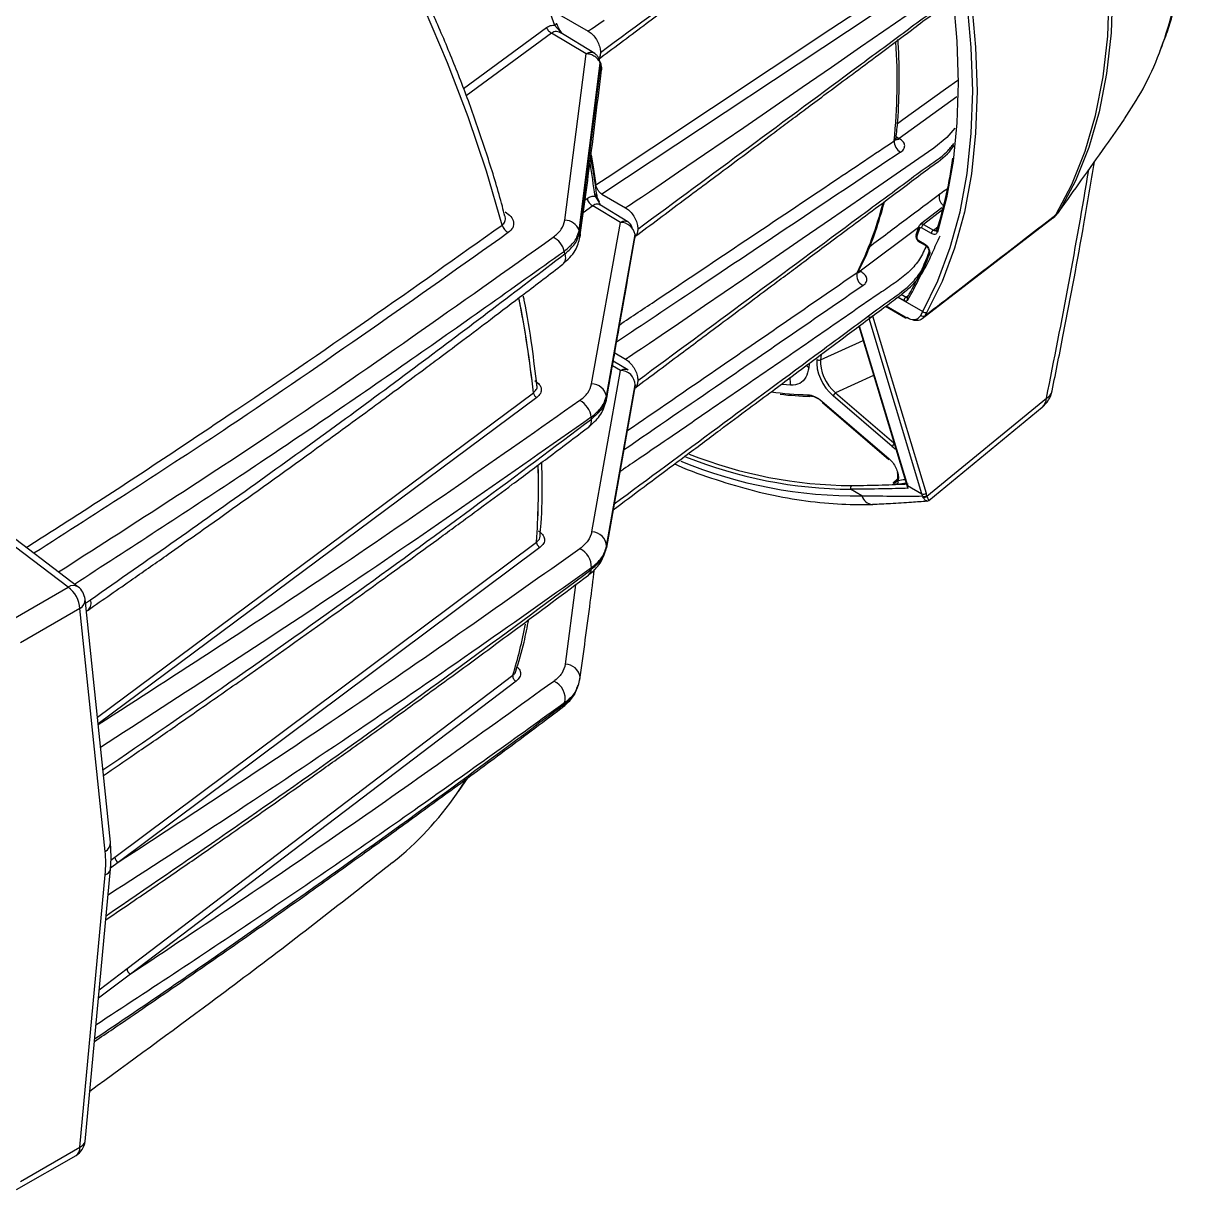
# Model space of a CAD drawing. Extents: x 6 to 134, y 3 to 97.
# Drawn here: x 102.07 to 106.093, y 75.56 to 79.585 of the extents above; entities that cross this region are included whole.
import ezdxf

# ---------------------------------------------------------------- set-up
doc = ezdxf.new("R2010")
doc.units = 0
doc.header["$MEASUREMENT"] = 0
doc.layers.add('OBJECT', color=7, linetype='CONTINUOUS')

msp = doc.modelspace()

# ---------------------------------------------------------------- linework, layer by layer
at = {"layer": 'OBJECT'}
for p, q in [((105.0858, 79.6711), (104.0678, 78.9956)), ((103.9119, 79.6209), (104.0202, 79.5584)), ((103.5897, 79.3606), (103.8766, 79.5708)), ((103.894, 79.5514), (103.5993, 79.3352)), ((104.0132, 79.4802), (103.894, 79.5514)), ((103.9054, 79.5783), (103.924, 79.5568)), ((103.9111, 79.5852), (103.9109, 79.5858)), ((103.9291, 79.5498), (103.9199, 79.5549)), ((104.043, 79.481), (103.9219, 79.5544)), ((103.9303, 79.5493), (103.9258, 79.5569)), ((103.9394, 78.9058), (104.0132, 79.4802)), ((103.989, 78.8708), (104.062, 79.4482)), ((103.9908, 78.8633), (104.0639, 79.4415)), ((105.2922, 79.3317), (105.0931, 79.1882)), ((105.848, 79.2214), (105.8715, 79.2549)), ((105.0931, 79.1882), (105.0949, 79.1872)), ((105.8159, 79.1757), (105.848, 79.2214)), ((104.0438, 78.9893), (104.0571, 78.9681)), ((104.0678, 78.9956), (104.1492, 78.9486)), ((104.036, 78.9553), (104.0032, 78.9318)), ((104.0091, 78.9753), (104.0172, 78.981)), ((104.1312, 78.8984), (104.036, 78.9553)), ((104.1574, 78.9004), (104.0596, 78.9597)), ((104.0647, 78.956), (104.0611, 78.9584)), ((105.241, 78.9484), (105.1676, 78.8921)), ((105.647, 78.9377), (105.6562, 78.9505)), ((105.6543, 78.9477), (105.6562, 78.9505)), ((105.1731, 78.566), (105.6245, 78.9138)), ((105.243, 78.9412), (105.178, 78.8914)), ((105.645, 78.9347), (105.647, 78.9377)), ((104.0322, 78.3411), (104.1312, 78.8984)), ((105.1603, 78.8808), (104.9592, 78.7302)), ((105.1617, 78.8848), (105.1507, 78.8541)), ((105.1641, 78.8774), (105.1545, 78.8505)), ((105.2049, 78.8595), (105.1709, 78.8791)), ((105.178, 78.8914), (105.212, 78.8717)), ((105.212, 78.8717), (105.2266, 78.8826)), ((104.083, 78.2986), (104.1818, 78.8568)), ((104.1819, 78.8561), (104.0834, 78.2937)), ((105.1612, 78.8357), (105.1814, 78.8241)), ((105.1627, 78.8315), (105.1834, 78.8195)), ((104.9547, 78.7326), (104.9592, 78.7302)), ((104.9592, 78.7302), (104.9612, 78.729)), ((105.0894, 78.6404), (105.175, 78.591)), ((105.1105, 78.6283), (105.0895, 78.6405)), ((105.101, 78.65), (105.1175, 78.6405)), ((105.1175, 78.6405), (105.1263, 78.6473)), ((105.0469, 78.6087), (105.1158, 78.5689)), ((105.0486, 78.61), (105.1138, 78.5724)), ((105.1682, 78.5785), (105.175, 78.591)), ((105.1892, 78.5884), (105.1824, 78.5762)), ((104.9559, 78.5407), (105.1219, 77.9902)), ((105.1722, 77.9612), (104.9898, 78.566)), ((105.002, 78.5754), (105.1865, 77.9636)), ((104.9544, 78.5395), (105.1189, 77.9943)), ((104.8225, 78.424), (104.9691, 78.4908)), ((104.1574, 78.3892), (104.1068, 78.4198)), ((104.1117, 78.4477), (104.1492, 78.426)), ((104.8246, 78.4426), (104.8225, 78.424)), ((104.0326, 77.8297), (104.1312, 78.3872)), ((104.1312, 78.3872), (104.1039, 78.4035)), ((104.1577, 78.3887), (104.1566, 78.3896)), ((104.783, 78.4115), (104.7813, 78.3968)), ((105.0056, 78.3698), (104.8743, 78.31)), ((102.3259, 77.1906), (103.8309, 78.3102)), ((104.1818, 78.3365), (104.083, 77.776)), ((104.0834, 77.7804), (104.1819, 78.3371)), ((104.7194, 78.3362), (104.6897, 78.3385)), ((105.0698, 78.1245), (104.8658, 78.2991)), ((104.8743, 78.31), (105.0756, 78.1377)), ((103.8424, 78.2944), (102.3283, 77.1679)), ((104.8279, 78.2806), (105.0578, 78.0838)), ((104.8285, 78.2771), (105.0584, 78.0803)), ((105.1894, 77.9537), (105.6019, 78.2919)), ((105.1956, 77.9389), (105.5871, 78.26)), ((104.9651, 77.9546), (104.9262, 77.977)), ((105.0733, 77.9999), (105.0879, 78.0132)), ((105.1219, 77.9902), (105.1722, 77.9612)), ((105.1755, 77.9509), (105.1742, 77.9539)), ((105.1886, 77.9562), (105.1894, 77.9537)), ((102.2251, 77.6394), (101.8929, 77.8916)), ((102.259, 77.6406), (101.9228, 77.8957)), ((102.3867, 76.7072), (103.8418, 77.7949)), ((103.8534, 77.7765), (102.3983, 76.689)), ((103.8418, 77.7949), (103.8418, 77.794)), ((103.842, 77.7941), (103.842, 77.7951)), ((102.0199, 77.5209), (102.2251, 77.6394)), ((103.9767, 77.6478), (103.9413, 77.373)), ((102.3711, 76.759), (102.2834, 77.5973)), ((102.2848, 77.5836), (102.3023, 77.5958)), ((102.2654, 77.5653), (102.0602, 77.4468)), ((102.3531, 76.727), (102.2654, 77.5653)), ((102.2877, 77.5561), (102.2935, 77.5602)), ((102.4292, 76.3234), (103.76, 77.3351)), ((103.76, 77.3351), (103.7595, 77.3318)), ((103.7597, 77.332), (103.7602, 77.3352)), ((103.7712, 77.3144), (102.4405, 76.3031)), ((103.9843, 77.2965), (103.9863, 77.3023)), ((103.9864, 77.3), (103.9923, 77.3286)), ((103.5661, 76.9252), (103.5993, 76.9752)), ((103.573, 76.9343), (103.6057, 76.9822)), ((102.3983, 76.689), (102.3714, 76.6694)), ((102.3727, 76.6966), (102.3867, 76.7072)), ((102.2835, 75.7265), (102.3712, 76.666)), ((102.2654, 75.7068), (102.3531, 76.6463)), ((102.4405, 76.3031), (102.3296, 76.221)), ((102.3322, 76.249), (102.4292, 76.3234)), ((102.0602, 75.5883), (102.2654, 75.7068)), ((102.0472, 75.5597), (102.2525, 75.6781))]:
    msp.add_line(p, q, dxfattribs=at)
at = {"layer": 'OBJECT', "flags": 128}
for points in [[(103.7229, 78.889), (103.6692, 79.0754), (103.6064, 79.2625), (103.5349, 79.4493), (103.455, 79.635), (103.3671, 79.8188), (103.2715, 79.9997), (103.1687, 80.177), (103.0591, 80.3498), (102.9434, 80.5173), (102.822, 80.6788), (102.6955, 80.8334), (102.5645, 80.9805), (102.4295, 81.1194), (102.2913, 81.2495), (102.1505, 81.37), (102.0076, 81.4806), (101.8634, 81.5806)], [(103.9054, 79.5783), (103.8444, 79.747), (103.7744, 79.9149), (103.6959, 80.0809), (103.6093, 80.2439), (103.5153, 80.403), (103.4143, 80.5571), (103.307, 80.7052), (103.1941, 80.8465), (103.0764, 80.9799), (102.9545, 81.1047), (102.8292, 81.2201), (102.7014, 81.3254), (102.5718, 81.4198)], [(105.647, 80.6743), (105.7023, 80.5063), (105.7481, 80.3391), (105.784, 80.1738), (105.8098, 80.0115), (105.8254, 79.8533), (105.8306, 79.7), (105.8254, 79.5528), (105.8098, 79.4125), (105.784, 79.28), (105.7481, 79.1562), (105.7023, 79.0418), (105.647, 78.9377)], [(105.6346, 78.9246), (105.6901, 79.029), (105.736, 79.1436), (105.7719, 79.2677), (105.7978, 79.4005), (105.8134, 79.5411), (105.8186, 79.6887), (105.8134, 79.8423), (105.7978, 80.0009), (105.7719, 80.1636), (105.736, 80.3292), (105.6901, 80.4968), (105.6346, 80.6653)], [(105.1892, 80.3151), (105.2415, 80.1488), (105.2847, 79.9835), (105.3186, 79.8202), (105.343, 79.6598), (105.3576, 79.5034), (105.3625, 79.3517), (105.3576, 79.2057), (105.343, 79.0661), (105.3186, 78.9339), (105.2847, 78.8097), (105.2415, 78.6943), (105.1892, 78.5884)], [(105.175, 78.591), (105.2271, 78.6965), (105.2701, 78.8114), (105.3039, 78.9351), (105.3281, 79.0668), (105.3427, 79.2057), (105.3476, 79.3512), (105.3427, 79.5022), (105.3281, 79.658), (105.3039, 79.8177), (105.2701, 79.9803), (105.2271, 80.1449), (105.175, 80.3106)], [(105.2254, 79.9784), (105.2569, 79.8237), (105.2795, 79.6719), (105.2932, 79.5237), (105.2977, 79.3799), (105.2932, 79.2415), (105.2795, 79.109), (105.2569, 78.9833), (105.2254, 78.865)], [(104.0469, 79.0279), (104.0855, 79.0535), (104.2401, 79.1561), (104.8583, 79.5663), (105.0635, 79.7025)], [(105.1621, 79.6416), (104.9607, 79.5026), (104.8599, 79.4332), (104.759, 79.3638), (104.5571, 79.2251), (104.4222, 79.1327), (104.332, 79.0712), (104.2717, 79.0302), (104.2314, 79.0028), (104.2044, 78.9847), (104.1863, 78.9725), (104.1742, 78.9645), (104.1661, 78.9591), (104.1606, 78.9556), (104.1569, 78.9532), (104.1545, 78.9516), (104.1528, 78.9506), (104.1517, 78.9499), (104.1509, 78.9495), (104.1504, 78.9492), (104.15, 78.949), (104.1498, 78.9488), (104.1496, 78.9487), (104.1495, 78.9487), (104.1494, 78.9487), (104.1493, 78.9486), (104.1493, 78.9486), (104.1493, 78.9486), (104.1492, 78.9486), (104.1492, 78.9486), (104.1492, 78.9486), (104.1492, 78.9486), (104.1492, 78.9486)], [(104.0754, 79.5945), (104.0573, 79.5824), (104.0452, 79.5743), (104.0371, 79.569), (104.0316, 79.5654), (104.0279, 79.563), (104.0254, 79.5615), (104.0238, 79.5604), (104.0226, 79.5597), (104.0219, 79.5593), (104.0214, 79.559), (104.021, 79.5588), (104.0208, 79.5587), (104.0206, 79.5586), (104.0205, 79.5585), (104.0204, 79.5585), (104.0203, 79.5585), (104.0203, 79.5584), (104.0202, 79.5584), (104.0202, 79.5584), (104.0202, 79.5584), (104.0202, 79.5584), (104.0202, 79.5584), (104.0202, 79.5584)], [(103.9054, 79.5783), (103.9079, 79.5802), (103.9097, 79.5819), (103.9108, 79.5835), (103.9112, 79.5849), (103.9111, 79.5852)], [(103.9245, 79.5551), (103.9248, 79.5554), (103.9254, 79.5561), (103.9257, 79.5567), (103.9257, 79.557), (103.9254, 79.5572), (103.9249, 79.5571), (103.924, 79.5568)], [(104.0639, 79.4415), (104.0661, 79.4318), (104.066, 79.4243)], [(105.0878, 79.2392), (105.1068, 79.2529), (105.254, 79.3591), (105.2957, 79.3891)], [(105.2858, 79.2239), (105.2586, 79.1912), (105.2131, 79.1542), (105.1621, 79.119), (104.9607, 78.9801), (104.8599, 78.9106), (104.759, 78.8412), (104.5571, 78.7025), (104.4222, 78.6101), (104.332, 78.5486), (104.2717, 78.5076), (104.2314, 78.4803), (104.2044, 78.4621), (104.1863, 78.45), (104.1742, 78.4419), (104.1661, 78.4365), (104.1606, 78.433), (104.1569, 78.4306), (104.1545, 78.429), (104.1528, 78.428), (104.1517, 78.4273), (104.1509, 78.4269), (104.1504, 78.4266), (104.15, 78.4264), (104.1498, 78.4262), (104.1496, 78.4262), (104.1495, 78.4261), (104.1494, 78.4261), (104.1493, 78.4261), (104.1493, 78.426), (104.1493, 78.426), (104.1492, 78.426), (104.1492, 78.426), (104.1492, 78.426), (104.1492, 78.426), (104.1492, 78.426)], [(105.0835, 79.1947), (105.0882, 79.191), (105.0931, 79.1882)], [(104.0303, 79.1315), (104.0388, 79.0817), (104.0469, 79.0279)], [(104.0575, 78.9703), (104.0576, 78.9703), (104.058, 78.97), (104.058, 78.9695), (104.0577, 78.9688), (104.0571, 78.9681)], [(105.6247, 78.9137), (105.6291, 78.9176), (105.6346, 78.9246)], [(103.9908, 78.8633), (103.9923, 78.8538), (103.9918, 78.8473)], [(105.1655, 78.8902), (105.166, 78.891), (105.1697, 78.8929), (105.1744, 78.8927), (105.178, 78.8914), (105.178, 78.8914), (105.178, 78.8914)], [(104.1811, 78.8434), (104.1819, 78.8473), (104.1819, 78.8561)], [(104.9592, 78.7302), (104.9551, 78.7284), (104.9516, 78.7276)], [(105.1232, 78.6409), (105.1222, 78.6399), (105.1218, 78.6394)], [(104.7731, 78.4045), (104.7747, 78.4026), (104.7813, 78.3968)], [(104.0824, 78.2815), (104.0832, 78.2851), (104.0834, 78.2937)], [(103.9908, 77.3177), (103.9923, 77.3271), (103.9923, 77.3285)], [(103.9271, 77.2212), (103.9282, 77.2218), (103.9303, 77.2233)]]:
    msp.add_lwpolyline(points, dxfattribs=at)
at = {"layer": 'OBJECT'}
for centre, radius, start, end in [((103.9353, 79.5596), 0.0117, 193.7148, 227.0301), ((103.0814, 79.3849), 2.0055, 354.1234, 3.8847), ((105.0847, 79.2004), 0.0149, 245.3602, 304.6041), ((105.086, 79.2008), 0.0162, 260.3646, 303.2175), ((105.1177, 79.1778), 0.0414, 177.5417, 242.8491), ((103.7461, 79.3306), 1.5474, 342.8718, 352.175), ((101.2252, 78.6171), 2.8431, 7.5225, 9.8239), ((104.0399, 78.9975), 0.00909, 295.7102, 12.7943), ((104.0521, 78.9868), 0.0354, 189.3975, 242.946), ((104.0736, 78.97), 0.0166, 186.5349, 224.0519), ((103.9047, 79.2507), 1.1687, 333.2817, 345.8509), ((103.9385, 78.8517), 0.0541, 20.6555, 89.0034), ((105.5637, 78.9929), 0.1, 307.6637, 324.4385), ((105.596, 78.9735), 0.0624, 308.2616, 324.9076), ((103.7643, 78.9011), 0.0431, 196.2696, 242.706), ((99.7923, 77.8662), 4.3153, 13.3595, 13.4616), ((104.1302, 78.8456), 0.0528, 12.1565, 88.9978), ((105.1756, 78.8793), 0.0149, 126.9879, 164.4804), ((105.2203, 78.8588), 0.0154, 122.6055, 177.3945), ((105.2296, 78.8705), 0.0069, 164.2753, 231.9888), ((105.2283, 78.8704), 0.00564, 126.931, 159.4978), ((103.865, 78.78), 0.0753, 14.8157, 62.7728), ((105.1748, 78.8515), 0.0235, 163.8808, 246.3996), ((105.1862, 78.8235), 0.0049, 173.5782, 236.3449), ((103.9102, 78.7773), 0.0324, 313.0485, 23.4167), ((99.6837, 77.7934), 4.3714, 13.1799, 13.302), ((104.1642, 79.194), 1.1071, 330.0216, 338.9958), ((104.1602, 79.1856), 1.1118, 330.0216, 338.9958), ((105.2028, 78.7926), 0.0073, 162.9622, 229.6195), ((104.9846, 78.7146), 0.0375, 163.5185, 246.0429), ((104.9523, 78.7424), 0.016, 258.4823, 303.4026), ((100.1663, 77.9189), 3.6854, 6.0948, 11.2244), ((100.196, 77.9235), 3.6556, 6.0744, 11.2123), ((105.1259, 78.6276), 0.0154, 123.2297, 177.3477), ((105.1289, 78.6357), 0.00796, 152.3943, 225.1296), ((105.1836, 78.5977), 0.0109, 218.167, 300.9386), ((104.9934, 78.5826), 0.0112, 239.0416, 320.0395), ((105.1182, 78.5726), 0.00443, 183.2344, 236.8424), ((105.1178, 78.5735), 0.00508, 245.8557, 306.7881), ((105.1766, 78.5853), 0.0108, 218.8061, 302.4379), ((104.8172, 78.4372), 0.0142, 236.0662, 291.5919), ((104.1317, 78.337), 0.0502, 0.0748, 90.5875), ((104.0314, 78.2886), 0.0526, 11.016, 89.0809), ((104.7803, 78.3549), 0.0637, 172.9841, 197.0396), ((100.6915, 78.011), 3.4037, 4.7646, 4.8467), ((104.8055, 79.4776), 1.1744, 262.4937, 268.6418), ((104.8144, 79.4682), 1.1705, 263.5538, 268.6544), ((104.7848, 78.305), 0.00726, 191.6268, 287.1235), ((104.8849, 78.293), 0.02, 121.9683, 162.3246), ((105.5236, 78.337), 0.1, 309.3635, 348.4614), ((105.5845, 78.3258), 0.0382, 297.1666, 346.6522), ((103.9574, 78.2174), 0.074, 6.7455, 62.8896), ((104.8311, 78.2793), 0.0034, 157.5805, 220.7759), ((105.5579, 78.2927), 0.044, 311.8055, 358.9884), ((104.0025, 78.214), 0.0294, 311.5232, 10.6754), ((100.5869, 77.937), 3.456, 4.6877, 4.7982), ((104.9417, 79.5502), 1.5606, 248.4568, 269.5418), ((105.0889, 78.1184), 0.0201, 127.6578, 162.1994), ((104.944, 79.5327), 1.5783, 247.5047, 270.7666), ((104.9391, 79.5465), 1.5695, 248.1999, 269.5301), ((105.0609, 78.0825), 0.0034, 157.5805, 220.7759), ((101.1123, 77.9856), 2.7362, 356.0047, 1.4896), ((101.1135, 77.9857), 2.7352, 356.0041, 1.4541), ((104.937, 77.9811), 0.0115, 132.2431, 200.7926), ((105.08, 78.0026), 0.0109, 313.0516, 25.1106), ((104.9201, 79.0366), 1.0554, 279.1278, 280.7667), ((104.9227, 79.0475), 1.0536, 279.1288, 280.4442), ((105.126, 77.9965), 0.00743, 197.1955, 237.0342), ((105.0039, 77.9652), 0.0402, 195.2459, 266.6456), ((105.178, 77.9708), 0.0112, 239.0416, 320.0395), ((105.1801, 77.9636), 0.0113, 238.7276, 318.9946), ((105.1807, 77.9607), 0.0111, 242.11, 321.0466), ((104.0329, 77.7792), 0.0505, 1.3435, 90.3514), ((103.8486, 77.7863), 0.0109, 126.7078, 127.9332), ((101.5824, 78.011), 2.5116, 354.6302, 354.7309), ((103.9602, 77.7078), 0.0712, 358.5684, 63.8074), ((104.0053, 77.7009), 0.0255, 308.9352, 358.0226), ((101.4811, 77.937), 2.5608, 354.6897, 354.8247), ((102.243, 77.6134), 0.0316, 59.4341, 124.5049), ((102.1684, 77.5605), 0.0971, 2.8011, 54.3108), ((102.2212, 77.5908), 0.0625, 5.9728, 52.7998), ((102.2479, 77.5962), 0.0355, 299.5562, 1.8443), ((102.2729, 77.5841), 0.0316, 310.6681, 21.6222), ((101.939, 77.8838), 1.9019, 343.2304, 348.726), ((101.9465, 77.8822), 1.8944, 343.2196, 348.7253), ((103.9411, 77.3214), 0.0517, 7.9688, 89.8533), ((103.7663, 77.3273), 0.01, 127.629, 128.9926), ((103.8741, 77.2532), 0.0671, 349.4754, 65.6469), ((103.9156, 77.2414), 0.0234, 309.0915, 342.2524), ((102.2186, 77.7934), 1.8079, 341.9857, 342.2058), ((102.6635, 77.5487), 1.097, 308.3959, 325.3652), ((102.3356, 76.7579), 0.0355, 299.5562, 1.8443), ((102.4069, 76.7073), 0.0202, 180.3371, 244.6837), ((102.3452, 76.6716), 0.0265, 287.3036, 347.7591), ((102.4482, 76.3207), 0.0192, 171.8667, 246.2559), ((102.2212, 75.7323), 0.0625, 299.9973, 354.667), ((102.2575, 75.7321), 0.0265, 287.3036, 347.7591), ((102.2354, 75.7031), 0.0303, 304.4111, 6.9011)]:
    msp.add_arc(centre, radius, start, end, dxfattribs=at)
for centre, major_axis, ratio, start_param, end_param in [((95.186, 72.1736), (8.6282, 14.9683), 0.435073, 5.365782, 5.422118), ((104.8836, 78.3722), (-0.0533, 0.0909), 0.577768, 0.656907, 2.109637), ((104.8906, 78.3763), (-0.0493, 0.0817), 0.585518, 0.648802, 2.101532), ((105.0869, 78.1982), (-0.0533, 0.0915), 0.573148, 2.117035, 2.289204), ((104.8199, 77.6302), (0.2497, 0.4332), 0.432227, 5.858763, 5.89466), ((104.8702, 77.6012), (0.2497, 0.4332), 0.432227, 5.867612, 5.89466), ((104.878, 77.5967), (0.2547, 0.4418), 0.435073, 5.867615, 5.894663), ((102.045, 76.5088), (0.2198, 0.3789), 0.577378, 5.387008, 5.613345)]:
    msp.add_ellipse(centre, major_axis=major_axis, ratio=ratio, start_param=start_param, end_param=end_param, dxfattribs=at)
for points, knots in [([(105.9945, 79.4916), (106.0032, 79.5134), (106.0265, 79.5722), (106.054, 79.6759), (106.0776, 79.8011), (106.0908, 79.9324), (106.094, 80.0683), (106.087, 80.2078), (106.0698, 80.3499), (106.0429, 80.4941), (106.0065, 80.6405), (105.9602, 80.7881), (105.9164, 80.9096), (105.8851, 80.9812), (105.8753, 81.0037)], [0, 0, 0, 0, 0.053046, 0.143052, 0.233539, 0.324302, 0.415114, 0.505819, 0.595825, 0.685828, 0.776348, 0.867233, 0.958322, 1, 1, 1, 1]), ([(105.8711, 79.2552), (105.8933, 79.2892), (105.9394, 79.3596), (105.9945, 79.483), (106.0388, 79.621), (106.0676, 79.7652), (106.0824, 79.9116), (106.0849, 80.059), (106.0753, 80.2134), (106.0473, 80.4174), (105.9978, 80.6241), (105.9304, 80.8288), (105.8881, 80.9324), (105.867, 80.9844)], [0, 0, 0, 0, 0.083521, 0.173133, 0.265101, 0.357887, 0.439179, 0.521032, 0.604654, 0.688888, 0.842418, 0.920954, 1, 1, 1, 1]), ([(104.0522, 79.4588), (104.1054, 79.4986), (104.2052, 79.5732), (104.3451, 79.6777), (104.4651, 79.7673), (104.5652, 79.8421), (104.6476, 79.9036), (104.7245, 79.9611), (104.8097, 80.0247), (104.9141, 80.1028), (105.0089, 80.173), (105.0851, 80.2312), (105.1252, 80.2586), (105.1388, 80.2757), (105.1399, 80.2771)], [0, 0, 0, 0, 0.146577, 0.274878, 0.38491, 0.476675, 0.550177, 0.611331, 0.687857, 0.783295, 0.897659, 0.945427, 0.995701, 1, 1, 1, 1]), ([(104.0626, 79.485), (104.3171, 79.6728), (104.5971, 79.8793), (104.9016, 80.105), (104.9786, 80.1611), (105.052, 80.2184), (105.1144, 80.2563), (105.1349, 80.2812), (105.1376, 80.2845)], [0, 0, 0, 0, 0.706525, 0.777178, 0.84783, 0.918483, 0.989074, 1, 1, 1, 1]), ([(103.7327, 78.9193), (103.7298, 78.9308), (103.7133, 78.9962), (103.6765, 79.116), (103.6224, 79.2772), (103.5624, 79.4352), (103.4982, 79.5886), (103.4363, 79.7236), (103.3782, 79.8415), (103.3171, 79.9594), (103.2707, 80.0414), (103.2432, 80.0901)], [0, 0, 0, 0, 0.029452, 0.16668, 0.302733, 0.436694, 0.566311, 0.692657, 0.782437, 0.870864, 1, 1, 1, 1]), ([(104.1812, 78.849), (104.237, 78.8907), (104.3387, 78.9666), (104.4764, 79.0695), (104.5844, 79.1502), (104.665, 79.2104), (104.7291, 79.2583), (104.7882, 79.3025), (104.8558, 79.353), (104.9346, 79.4118), (105.0297, 79.483), (105.1203, 79.5499), (105.2008, 79.6118), (105.2573, 79.6495), (105.2759, 79.6763), (105.2804, 79.6828)], [0, 0, 0, 0, 0.150986, 0.275193, 0.372625, 0.443283, 0.493394, 0.546014, 0.603306, 0.676052, 0.758898, 0.860251, 0.917993, 0.980271, 1, 1, 1, 1]), ([(104.1916, 78.8751), (104.4461, 79.063), (104.726, 79.2696), (105.0306, 79.4952), (105.1075, 79.5513), (105.1814, 79.6085), (105.2472, 79.6497), (105.2701, 79.6783), (105.2757, 79.6853)], [0, 0, 0, 0, 0.698412, 0.768254, 0.838095, 0.907936, 0.977717, 1, 1, 1, 1]), ([(103.8766, 79.5708), (103.8812, 79.5736), (103.8903, 79.5791), (103.9003, 79.5786), (103.9054, 79.5783)], [0, 0, 0, 0, 0.499401, 1, 1, 1, 1]), ([(103.8766, 79.5708), (103.8775, 79.5688), (103.8793, 79.5647), (103.8836, 79.5591), (103.8886, 79.5544), (103.8922, 79.5524), (103.894, 79.5514)], [0, 0, 0, 0, 0.245196, 0.500043, 0.754867, 1, 1, 1, 1]), ([(103.9199, 79.5549), (103.9169, 79.5558), (103.9108, 79.5576), (103.9018, 79.5565), (103.8966, 79.5531), (103.894, 79.5514)], [0, 0, 0, 0, 0.323981, 0.662188, 1, 1, 1, 1]), ([(103.9258, 79.5569), (103.923, 79.5612), (103.9171, 79.5703), (103.9132, 79.58), (103.9111, 79.5852)], [0, 0, 0, 0, 0.469058, 1, 1, 1, 1]), ([(104.0202, 79.5584), (104.0246, 79.5554), (104.0337, 79.5492), (104.0463, 79.5341), (104.0562, 79.5162), (104.0618, 79.499), (104.0624, 79.4891), (104.0626, 79.485)], [0, 0, 0, 0, 0.19834, 0.412972, 0.627088, 0.843128, 1, 1, 1, 1]), ([(105.083, 79.1885), (105.0851, 79.2086), (105.0914, 79.271), (105.0949, 79.3804), (105.0937, 79.4749), (105.0896, 79.5258), (105.0892, 79.5296)], [0, 0, 0, 0, 0.185168, 0.576374, 0.967638, 1, 1, 1, 1]), ([(104.0132, 79.4802), (104.0132, 79.4802), (104.0132, 79.4802), (104.0133, 79.4803), (104.0137, 79.4805), (104.0149, 79.4812), (104.0197, 79.4837), (104.0286, 79.4861), (104.0369, 79.4862), (104.0397, 79.4829), (104.0397, 79.4828)], [0, 0, 0, 0, 0.001157, 0.003238, 0.010169, 0.035111, 0.129298, 0.493807, 0.989532, 1, 1, 1, 1]), ([(104.062, 79.4482), (104.06, 79.4523), (104.0559, 79.4607), (104.044, 79.4709), (104.0294, 79.4781), (104.0185, 79.4795), (104.0132, 79.4802)], [0, 0, 0, 0, 0.243821, 0.5, 0.756179, 1, 1, 1, 1]), ([(104.066, 79.4243), (104.066, 79.4258), (104.0662, 79.4288), (104.0656, 79.435), (104.0644, 79.4422), (104.0624, 79.4507), (104.0593, 79.4599), (104.0546, 79.4689), (104.0482, 79.477), (104.0424, 79.481), (104.0396, 79.483)], [0, 0, 0, 0, 0.107855, 0.205997, 0.306522, 0.41938, 0.550989, 0.698382, 0.851471, 1, 1, 1, 1]), ([(104.0626, 79.485), (104.0623, 79.48), (104.0619, 79.4717), (104.0581, 79.4666), (104.0566, 79.4646)], [0, 0, 0, 0, 0.602915, 1, 1, 1, 1]), ([(104.062, 79.4482), (104.0621, 79.4484), (104.0622, 79.4488), (104.0624, 79.4489), (104.0626, 79.4488), (104.0628, 79.4486), (104.063, 79.4481), (104.0632, 79.4475), (104.0635, 79.4465), (104.0637, 79.4452), (104.0639, 79.4438), (104.064, 79.4425), (104.064, 79.4419), (104.0639, 79.4415)], [0, 0, 0, 0, 0.1331079, 0.1915823, 0.2482595, 0.3114466, 0.3707734, 0.4323069, 0.5015383, 0.6207411, 0.7520752, 0.8755843, 1, 1, 1, 1]), ([(103.9918, 78.8473), (104.0038, 78.9343), (104.0304, 79.1265), (104.0534, 79.3189), (104.066, 79.4243)], [0, 0, 0, 0, 0.452455, 1, 1, 1, 1]), ([(105.0764, 79.1796), (105.0771, 79.1801), (105.0799, 79.1821), (105.0827, 79.1852), (105.0827, 79.1877), (105.0827, 79.1885)], [0, 0, 0, 0, 0.19698, 0.728967, 1, 1, 1, 1]), ([(105.0839, 79.1833), (105.084, 79.1832), (105.084, 79.183), (105.0827, 79.1868), (105.0832, 79.188), (105.0833, 79.1882)], [0, 0, 0, 0, 0.27075, 0.87394, 1, 1, 1, 1]), ([(105.0988, 79.141), (105.1004, 79.1421), (105.106, 79.1462), (105.1123, 79.1548), (105.1135, 79.1664), (105.108, 79.178), (105.0993, 79.1841), (105.0949, 79.1872)], [0, 0, 0, 0, 0.084541, 0.312071, 0.541032, 0.770524, 1, 1, 1, 1]), ([(104.1289, 78.5452), (104.1715, 78.5737), (104.4192, 78.7394), (104.735, 78.9509), (105.0082, 79.1339), (105.0764, 79.1796)], [0, 0, 0, 0, 0.134719, 0.784097, 1, 1, 1, 1]), ([(104.1812, 78.3264), (104.237, 78.3681), (104.3388, 78.4442), (104.4766, 78.5471), (104.5847, 78.6279), (104.6654, 78.6882), (104.7295, 78.736), (104.7887, 78.7803), (104.8563, 78.8308), (104.9352, 78.8897), (105.0304, 78.9609), (105.121, 79.0279), (105.2017, 79.0898), (105.259, 79.1285), (105.2782, 79.1565), (105.2833, 79.164)], [0, 0, 0, 0, 0.150522, 0.274348, 0.371481, 0.441921, 0.491878, 0.544337, 0.601453, 0.673975, 0.756567, 0.857609, 0.915172, 0.977252, 1, 1, 1, 1]), ([(104.1916, 78.3526), (104.4461, 78.5404), (104.726, 78.747), (105.0306, 78.9726), (105.1075, 79.0288), (105.1816, 79.0858), (105.2503, 79.1297), (105.2751, 79.1613), (105.2828, 79.1711)], [0, 0, 0, 0, 0.692082, 0.76129, 0.830498, 0.899706, 0.968854, 1, 1, 1, 1]), ([(105.6562, 78.9505), (105.6819, 78.9865), (105.7354, 79.0616), (105.7884, 79.1367), (105.8159, 79.1757)], [0, 0, 0, 0, 0.480478, 1, 1, 1, 1]), ([(104.0484, 78.9983), (104.047, 79.011), (104.0424, 79.0519), (104.0344, 79.094), (104.0289, 79.1231)], [0, 0, 0, 0, 0.308304, 1, 1, 1, 1]), ([(105.0988, 79.141), (104.8627, 78.983), (104.536, 78.7642), (104.209, 78.5455), (104.1183, 78.4848)], [0, 0, 0, 0, 0.722433, 1, 1, 1, 1]), ([(105.6216, 78.317), (105.635, 78.3835), (105.6738, 78.5765), (105.7233, 78.8407), (105.7559, 79.0359), (105.7678, 79.1077)], [0, 0, 0, 0, 0.24951, 0.723949, 1, 1, 1, 1]), ([(104.0678, 78.9956), (104.0654, 78.9972), (104.0606, 79.0006), (104.0543, 79.0085), (104.0494, 79.0175), (104.0475, 79.0242), (104.047, 79.0275), (104.0469, 79.0279)], [0, 0, 0, 0, 0.242889, 0.485801, 0.728123, 0.969552, 1, 1, 1, 1]), ([(104.0172, 78.981), (104.0217, 78.9838), (104.0307, 78.9893), (104.0395, 78.9893), (104.0438, 78.9893)], [0, 0, 0, 0, 0.500461, 1, 1, 1, 1]), ([(104.0578, 78.9701), (104.0559, 78.9746), (104.0519, 78.9842), (104.0501, 78.9932), (104.0491, 78.998)], [0, 0, 0, 0, 0.471734, 1, 1, 1, 1]), ([(104.9905, 78.8141), (105.0329, 78.8459), (105.1141, 78.9067), (105.1952, 78.9676), (105.234, 78.9967)], [0, 0, 0, 0, 0.522103, 1, 1, 1, 1]), ([(105.234, 78.9967), (105.2338, 78.9965), (105.233, 78.9951), (105.2314, 78.9912), (105.2308, 78.9841), (105.2329, 78.9748), (105.2375, 78.9659), (105.2432, 78.9588), (105.2476, 78.9559), (105.2493, 78.9548)], [0, 0, 0, 0, 0.019282, 0.128086, 0.315943, 0.503752, 0.691532, 0.879312, 1, 1, 1, 1]), ([(105.234, 78.9967), (105.2347, 78.9972), (105.2438, 79.0039), (105.2522, 79.0093), (105.2599, 79.0144)], [0, 0, 0, 0, 0.078243, 1, 1, 1, 1]), ([(104.0611, 78.9584), (104.0601, 78.959), (104.0571, 78.9612), (104.051, 78.9618), (104.0435, 78.9604), (104.0385, 78.957), (104.036, 78.9553)], [0, 0, 0, 0, 0.130778, 0.417499, 0.704332, 1, 1, 1, 1]), ([(104.0571, 78.9681), (104.0589, 78.9654), (104.061, 78.9623), (104.0619, 78.9583), (104.0621, 78.9576)], [0, 0, 0, 0, 0.836728, 1, 1, 1, 1]), ([(104.1492, 78.9486), (104.1536, 78.9456), (104.1628, 78.9394), (104.1753, 78.9243), (104.1852, 78.9064), (104.1908, 78.8892), (104.1914, 78.8793), (104.1916, 78.8751)], [0, 0, 0, 0, 0.19834, 0.412972, 0.627088, 0.843128, 1, 1, 1, 1]), ([(104.9531, 78.7302), (104.9588, 78.7414), (104.9809, 78.7845), (105.0129, 78.8631), (105.0334, 78.9355), (105.0434, 78.9705)], [0, 0, 0, 0, 0.154264, 0.590445, 1, 1, 1, 1]), ([(105.645, 78.9347), (105.6472, 78.9378), (105.6503, 78.9421), (105.6533, 78.9464), (105.6543, 78.9477)], [0, 0, 0, 0, 0.699989, 1, 1, 1, 1]), ([(103.7229, 78.889), (103.7249, 78.8908), (103.7292, 78.8945), (103.7331, 78.9013), (103.7346, 78.909), (103.7349, 78.9152), (103.7332, 78.9187), (103.7328, 78.9193)], [0, 0, 0, 0, 0.2195565, 0.4482157, 0.6880042, 0.9406378, 1, 1, 1, 1]), ([(103.7333, 78.9346), (103.7405, 78.9294), (103.755, 78.919), (103.7641, 78.8995), (103.7623, 78.8794), (103.7504, 78.8683), (103.7445, 78.8628)], [0, 0, 0, 0, 0.250172, 0.500067, 0.749912, 1, 1, 1, 1]), ([(103.8995, 78.8469), (103.9099, 78.8558), (103.9308, 78.8736), (103.9365, 78.895), (103.9394, 78.9058)], [0, 0, 0, 0, 0.498503, 1, 1, 1, 1]), ([(104.1312, 78.8984), (104.134, 78.8998), (104.1395, 78.9025), (104.1473, 78.9036), (104.1537, 78.9023), (104.1583, 78.9006), (104.1597, 78.8982), (104.1601, 78.8977)], [0, 0, 0, 0, 0.25069, 0.490453, 0.719282, 0.93717, 1, 1, 1, 1]), ([(105.1824, 78.5762), (105.2207, 78.6057), (105.3715, 78.7218), (105.5222, 78.8379), (105.6346, 78.9246)], [0, 0, 0, 0, 0.25403, 1, 1, 1, 1]), ([(102.0804, 77.7762), (102.1419, 77.8153), (102.3779, 77.9654), (102.7726, 78.2279), (103.2595, 78.5594), (103.5703, 78.7804), (103.7229, 78.889)], [0, 0, 0, 0, 0.108365, 0.415979, 0.713188, 1, 1, 1, 1]), ([(103.7445, 78.8628), (103.4274, 78.6381), (102.8963, 78.2617), (102.3336, 77.9013), (102.1069, 77.7561)], [0, 0, 0, 0, 0.597052, 1, 1, 1, 1]), ([(103.9379, 78.7992), (103.9509, 78.8101), (103.9774, 78.8321), (103.9851, 78.8578), (103.989, 78.8708)], [0, 0, 0, 0, 0.4931979, 1, 1, 1, 1]), ([(103.94, 78.7901), (103.9529, 78.8014), (103.9792, 78.8242), (103.9869, 78.8501), (103.9908, 78.8633)], [0, 0, 0, 0, 0.49095, 1, 1, 1, 1]), ([(104.1723, 78.8786), (104.1723, 78.8788), (104.1713, 78.8841), (104.1668, 78.8927), (104.1602, 78.898), (104.1568, 78.9007)], [0, 0, 0, 0, 0.0259866, 0.4948768, 1, 1, 1, 1]), ([(104.1916, 78.8751), (104.1912, 78.8704), (104.1902, 78.8604), (104.1859, 78.8517), (104.1816, 78.8498), (104.1809, 78.8495)], [0, 0, 0, 0, 0.434823, 0.905363, 1, 1, 1, 1]), ([(105.1709, 78.8791), (105.1701, 78.8795), (105.1685, 78.8802), (105.1663, 78.88), (105.1649, 78.879), (105.1643, 78.8779), (105.1641, 78.8774)], [0, 0, 0, 0, 0.2722536, 0.5445497, 0.815599, 1, 1, 1, 1]), ([(105.2254, 78.865), (105.2244, 78.863), (105.2226, 78.859), (105.2172, 78.8563), (105.2111, 78.8565), (105.2068, 78.8586), (105.2049, 78.8595)], [0, 0, 0, 0, 0.262851, 0.525645, 0.789905, 1, 1, 1, 1]), ([(105.212, 78.8717), (105.2135, 78.8709), (105.2166, 78.8693), (105.2201, 78.8693), (105.2216, 78.8705), (105.222, 78.871)], [0, 0, 0, 0, 0.4015804, 0.8028841, 1, 1, 1, 1]), ([(105.2229, 78.8724), (105.2228, 78.872), (105.2224, 78.8706), (105.2223, 78.8707), (105.2222, 78.8707)], [0, 0, 0, 0, 0.283216, 1, 1, 1, 1]), ([(102.1916, 77.6917), (102.4357, 77.8482), (103.0225, 78.2244), (103.5761, 78.6174), (103.8995, 78.8469)], [0, 0, 0, 0, 0.415874, 1, 1, 1, 1]), ([(103.9324, 78.7536), (103.9489, 78.7688), (103.979, 78.7968), (103.9878, 78.8315), (103.9918, 78.8473)], [0, 0, 0, 0, 0.547021, 1, 1, 1, 1]), ([(104.0824, 78.2815), (104.0974, 78.3662), (104.1305, 78.5535), (104.1632, 78.7408), (104.1811, 78.8434)], [0, 0, 0, 0, 0.45248, 1, 1, 1, 1]), ([(104.1059, 77.9057), (104.1416, 77.9324), (104.2244, 77.9942), (104.3475, 78.0862), (104.4685, 78.1766), (104.5695, 78.252), (104.6525, 78.314), (104.7301, 78.372), (104.8158, 78.4361), (104.9214, 78.5147), (105.0158, 78.5859), (105.0949, 78.6438), (105.1474, 78.6868), (105.1847, 78.7382), (105.2083, 78.7946), (105.2263, 78.8326), (105.2355, 78.852)], [0, 0, 0, 0, 0.087785, 0.2030815, 0.3019581, 0.3844186, 0.4504658, 0.5054199, 0.5741899, 0.6599531, 0.7627209, 0.8056456, 0.8507673, 0.8981298, 0.9481016, 1, 1, 1, 1]), ([(104.1818, 78.8568), (104.1818, 78.8568), (104.1819, 78.8568), (104.1819, 78.8569), (104.1819, 78.8569), (104.1819, 78.8568), (104.1819, 78.8568), (104.1819, 78.8568), (104.1819, 78.8567), (104.1819, 78.8566), (104.1819, 78.8565), (104.1819, 78.8564), (104.1819, 78.8562), (104.1819, 78.8562), (104.1819, 78.8561)], [0, 0, 0, 0, 0.156286, 0.220237, 0.277102, 0.329714, 0.381607, 0.436455, 0.4974, 0.615046, 0.669825, 0.725307, 0.848112, 1, 1, 1, 1]), ([(105.1545, 78.8505), (105.1543, 78.8497), (105.1539, 78.8481), (105.1543, 78.8451), (105.1555, 78.842), (105.1573, 78.8392), (105.1593, 78.837), (105.1607, 78.8361), (105.1612, 78.8357)], [0, 0, 0, 0, 0.1744466, 0.3488992, 0.523361, 0.6988506, 0.8759989, 1, 1, 1, 1]), ([(105.1633, 78.8311), (105.1633, 78.8311), (105.1625, 78.8313), (105.1616, 78.8328), (105.1613, 78.8347), (105.1612, 78.8357)], [0, 0, 0, 0, 0.000102, 0.500051, 1, 1, 1, 1]), ([(105.1814, 78.8241), (105.1834, 78.8227), (105.1874, 78.8199), (105.1928, 78.8133), (105.1968, 78.8057), (105.1991, 78.7979), (105.1994, 78.7914), (105.1985, 78.7883), (105.1981, 78.7871)], [0, 0, 0, 0, 0.177835, 0.355693, 0.532856, 0.708586, 0.882998, 1, 1, 1, 1]), ([(102.2468, 77.6498), (102.4375, 77.7735), (102.8262, 78.0256), (103.3899, 78.4088), (103.7577, 78.6708), (103.9379, 78.7992)], [0, 0, 0, 0, 0.329449, 0.67145, 1, 1, 1, 1]), ([(102.3023, 77.5958), (102.4993, 77.7335), (102.8831, 78.0017), (103.4285, 78.4001), (103.7727, 78.6626), (103.94, 78.7901)], [0, 0, 0, 0, 0.351668, 0.685, 1, 1, 1, 1]), ([(105.1883, 78.8193), (105.181, 78.8031), (105.1671, 78.7722), (105.1317, 78.7296), (105.0846, 78.6929), (104.9821, 78.624), (104.8654, 78.5423), (104.7308, 78.4498), (104.5964, 78.3572), (104.4505, 78.257), (104.3082, 78.1595), (104.213, 78.0945), (104.1583, 78.0573), (104.1336, 78.0406), (104.1291, 78.0375)], [0, 0, 0, 0, 0.050305, 0.095859, 0.141409, 0.187386, 0.368966, 0.459756, 0.550545, 0.732125, 0.853208, 0.933992, 0.987893, 1, 1, 1, 1]), ([(105.1835, 78.8194), (105.1841, 78.819), (105.1857, 78.8181), (105.1889, 78.815), (105.1923, 78.8104), (105.1949, 78.805), (105.1962, 78.8001), (105.1964, 78.7965), (105.1959, 78.7949), (105.1959, 78.7948), (105.1959, 78.7948)], [0, 0, 0, 0, 0.092919, 0.240138, 0.39892, 0.563966, 0.726097, 0.858731, 0.997081, 1, 1, 1, 1]), ([(102.2938, 77.5604), (102.3455, 77.5961), (102.4381, 77.6603), (102.5604, 77.7458), (102.6552, 77.8126), (102.7338, 77.8683), (102.8811, 77.9731), (103.0662, 78.1063), (103.2825, 78.2645), (103.4193, 78.3657), (103.5193, 78.4403), (103.5946, 78.4967), (103.6898, 78.5684), (103.8048, 78.6557), (103.8876, 78.7192), (103.9324, 78.7536)], [0, 0, 0, 0, 0.091687, 0.164513, 0.21848, 0.261783, 0.305977, 0.484377, 0.59811, 0.703052, 0.737317, 0.783983, 0.843316, 0.91532, 1, 1, 1, 1]), ([(104.1095, 77.9264), (104.3483, 78.1026), (104.6125, 78.2977), (104.9016, 78.5117), (104.9783, 78.568), (105.053, 78.6248), (105.1289, 78.675), (105.1584, 78.7138), (105.1712, 78.7306)], [0, 0, 0, 0, 0.663162, 0.733825, 0.804487, 0.875149, 0.94575, 1, 1, 1, 1]), ([(104.154, 78.1787), (104.2562, 78.2488), (104.5213, 78.4308), (104.786, 78.6132), (104.9486, 78.7253)], [0, 0, 0, 0, 0.385213, 1, 1, 1, 1]), ([(104.9534, 78.73), (104.9534, 78.73), (104.9532, 78.7294), (104.9522, 78.7282), (104.9508, 78.7268), (104.9494, 78.7258), (104.9488, 78.7254), (104.9486, 78.7253)], [0, 0, 0, 0, 0.020037, 0.373387, 0.736052, 0.92913, 1, 1, 1, 1]), ([(104.9527, 78.723), (104.9528, 78.7229), (104.9532, 78.7223), (104.9512, 78.7271), (104.9546, 78.7314), (104.9538, 78.7307), (104.9538, 78.7307)], [0, 0, 0, 0, 0.106287, 0.504921, 0.999127, 1, 1, 1, 1]), ([(104.9693, 78.6804), (104.9697, 78.6806), (104.9743, 78.6839), (104.9812, 78.6917), (104.9831, 78.7047), (104.9767, 78.7182), (104.9663, 78.7254), (104.9612, 78.729)], [0, 0, 0, 0, 0.017761, 0.238767, 0.483249, 0.741844, 1, 1, 1, 1]), ([(104.9693, 78.6804), (104.8067, 78.5684), (104.5313, 78.3788), (104.2553, 78.1894), (104.1422, 78.1119)], [0, 0, 0, 0, 0.590466, 1, 1, 1, 1]), ([(103.8432, 78.3342), (103.8379, 78.3793), (103.8266, 78.4767), (103.8102, 78.5804), (103.7977, 78.639), (103.7967, 78.6436)], [0, 0, 0, 0, 0.442975, 0.956452, 1, 1, 1, 1]), ([(105.1232, 78.63), (105.1224, 78.629), (105.1207, 78.6268), (105.1166, 78.6261), (105.113, 78.627), (105.111, 78.6281), (105.1105, 78.6283)], [0, 0, 0, 0, 0.303002, 0.605934, 0.910624, 1, 1, 1, 1]), ([(105.1175, 78.6405), (105.1182, 78.6401), (105.1196, 78.6392), (105.1213, 78.6391), (105.122, 78.6397), (105.1222, 78.64)], [0, 0, 0, 0, 0.402062, 0.804416, 1, 1, 1, 1]), ([(105.1138, 78.5724), (105.1209, 78.569), (105.135, 78.5622), (105.1528, 78.563), (105.1631, 78.5701), (105.1672, 78.5769), (105.1682, 78.5785)], [0, 0, 0, 0, 0.301009, 0.601823, 0.907075, 1, 1, 1, 1]), ([(105.1824, 78.5762), (105.1784, 78.5711), (105.1704, 78.5608), (105.1511, 78.5579), (105.1336, 78.5627), (105.1232, 78.5682), (105.1209, 78.5695)], [0, 0, 0, 0, 0.302947, 0.605662, 0.913216, 1, 1, 1, 1]), ([(104.1492, 78.426), (104.1536, 78.423), (104.1628, 78.4168), (104.1753, 78.4017), (104.1852, 78.3838), (104.1908, 78.3666), (104.1914, 78.3567), (104.1916, 78.3526)], [0, 0, 0, 0, 0.19834, 0.412972, 0.627088, 0.843128, 1, 1, 1, 1]), ([(104.1312, 78.3872), (104.1344, 78.3887), (104.1407, 78.3917), (104.1489, 78.3922), (104.1542, 78.3913), (104.1563, 78.3896), (104.1567, 78.3894)], [0, 0, 0, 0, 0.339453, 0.654465, 0.945007, 1, 1, 1, 1]), ([(104.7813, 78.3968), (104.7787, 78.385), (104.7735, 78.3613), (104.7515, 78.339), (104.7303, 78.3372), (104.7194, 78.3362)], [0, 0, 0, 0, 0.326686, 0.653396, 1, 1, 1, 1]), ([(103.836, 78.3521), (103.8418, 78.3479), (103.8534, 78.3394), (103.8597, 78.3236), (103.857, 78.3075), (103.8473, 78.2987), (103.8424, 78.2944)], [0, 0, 0, 0, 0.25011, 0.500127, 0.750079, 1, 1, 1, 1]), ([(103.9911, 78.2833), (104.0015, 78.292), (104.0225, 78.3094), (104.029, 78.3305), (104.0322, 78.3411)], [0, 0, 0, 0, 0.498433, 1, 1, 1, 1]), ([(104.1916, 78.3526), (104.1912, 78.3478), (104.1902, 78.3378), (104.1859, 78.3291), (104.1816, 78.3272), (104.1809, 78.3269)], [0, 0, 0, 0, 0.434823, 0.905363, 1, 1, 1, 1]), ([(103.831, 78.3103), (103.8347, 78.3138), (103.8422, 78.3208), (103.8453, 78.3299), (103.8436, 78.3343), (103.8436, 78.3343)], [0, 0, 0, 0, 0.487483, 0.996303, 1, 1, 1, 1]), ([(103.831, 78.3103), (103.8313, 78.3088), (103.8319, 78.3056), (103.8346, 78.3009), (103.8382, 78.2968), (103.841, 78.2951), (103.8424, 78.2944)], [0, 0, 0, 0, 0.241914, 0.5, 0.758086, 1, 1, 1, 1]), ([(104.0309, 78.2261), (104.044, 78.2371), (104.0706, 78.2591), (104.0788, 78.2854), (104.083, 78.2986)], [0, 0, 0, 0, 0.496594, 1, 1, 1, 1]), ([(104.1819, 78.3371), (104.1819, 78.3371), (104.1819, 78.3372), (104.1819, 78.3372), (104.1819, 78.3372), (104.1819, 78.3371), (104.1819, 78.3371), (104.1819, 78.337), (104.1819, 78.3369), (104.1819, 78.3369), (104.1819, 78.3368), (104.1819, 78.3367), (104.1819, 78.3366), (104.1818, 78.3365), (104.1818, 78.3365)], [0, 0, 0, 0, 0.148715, 0.270423, 0.325985, 0.381078, 0.499318, 0.560288, 0.614892, 0.666468, 0.718939, 0.776042, 0.840716, 1, 1, 1, 1]), ([(104.7777, 78.3035), (104.7857, 78.3024), (104.802, 78.3001), (104.8192, 78.2872), (104.8279, 78.2806)], [0, 0, 0, 0, 0.4914895, 1, 1, 1, 1]), ([(103.9911, 78.2833), (103.7125, 78.0877), (103.1715, 77.7079), (102.604, 77.3414), (102.3287, 77.1637)], [0, 0, 0, 0, 0.515052, 1, 1, 1, 1]), ([(104.022, 78.192), (104.036, 78.2043), (104.0661, 78.2307), (104.0767, 78.2638), (104.0824, 78.2815)], [0, 0, 0, 0, 0.4654399, 1, 1, 1, 1]), ([(104.0834, 78.2937), (104.0792, 78.2801), (104.0708, 78.2536), (104.0443, 78.2307), (104.0314, 78.2195)], [0, 0, 0, 0, 0.5114721, 1, 1, 1, 1]), ([(104.8139, 78.2898), (104.8077, 78.2928), (104.7983, 78.2974), (104.7898, 78.2979), (104.7869, 78.2981)], [0, 0, 0, 0, 0.658413, 1, 1, 1, 1]), ([(104.0309, 78.2261), (103.7505, 78.0293), (103.1995, 77.6426), (102.621, 77.2696), (102.3368, 77.0864)], [0, 0, 0, 0, 0.5087535, 1, 1, 1, 1]), ([(102.345, 77.0084), (102.4905, 77.1082), (102.7882, 77.3124), (103.2205, 77.6199), (103.6378, 77.9235), (103.9027, 78.1227), (104.0314, 78.2195)], [0, 0, 0, 0, 0.251797, 0.515131, 0.764532, 1, 1, 1, 1]), ([(102.347, 76.9893), (102.3829, 77.0138), (102.4621, 77.0678), (102.5726, 77.144), (102.6727, 77.2135), (102.7557, 77.2713), (102.9113, 77.3803), (103.1067, 77.5188), (103.3352, 77.6834), (103.4797, 77.7887), (103.5854, 77.8663), (103.665, 77.9249), (103.7656, 77.9995), (103.8871, 78.0902), (103.9747, 78.1563), (104.022, 78.192)], [0, 0, 0, 0, 0.0623103, 0.1374906, 0.1932021, 0.2379045, 0.283528, 0.4676973, 0.5851085, 0.6934448, 0.7288193, 0.7769964, 0.8382498, 0.9125826, 1, 1, 1, 1]), ([(103.8539, 77.815), (103.8552, 77.8298), (103.8606, 77.8919), (103.8628, 77.9771), (103.8605, 78.0488), (103.8598, 78.07)], [0, 0, 0, 0, 0.181824, 0.758372, 1, 1, 1, 1]), ([(104.3185, 78.0645), (104.3218, 78.063), (104.37, 78.0412), (104.4623, 78.0092), (104.5945, 77.9696), (104.7244, 77.9426), (104.8492, 77.9271), (104.9412, 77.9235), (104.9908, 77.9247), (105.0022, 77.925)], [0, 0, 0, 0, 0.014018, 0.203048, 0.392009, 0.580821, 0.769389, 0.947077, 1, 1, 1, 1]), ([(105.0578, 78.0838), (105.0625, 78.0792), (105.0718, 78.0701), (105.0828, 78.0518), (105.0896, 78.0329), (105.0915, 78.0176), (105.0903, 78.0099), (105.0899, 78.0072)], [0, 0, 0, 0, 0.223373, 0.446858, 0.667276, 0.883028, 1, 1, 1, 1]), ([(105.0733, 77.9999), (105.0764, 78.0008), (105.0827, 78.0026), (105.0882, 78.0117), (105.0903, 78.0228), (105.0888, 78.0313), (105.0882, 78.0347)], [0, 0, 0, 0, 0.275131, 0.550515, 0.816313, 1, 1, 1, 1]), ([(105.1246, 77.9805), (105.0959, 77.9797), (105.0382, 77.978), (104.9637, 77.9774), (104.9262, 77.977)], [0, 0, 0, 0, 0.496643, 1, 1, 1, 1]), ([(104.9293, 77.9897), (104.9657, 77.9904), (105.0391, 77.9919), (105.0958, 77.9944), (105.1243, 77.9956)], [0, 0, 0, 0, 0.497105, 1, 1, 1, 1]), ([(105.0733, 77.9999), (105.0733, 77.9999), (105.0766, 77.9994), (105.0817, 78.0003), (105.0874, 78.0051), (105.0899, 78.0072)], [0, 0, 0, 0, 0.006463, 0.549844, 1, 1, 1, 1]), ([(105.0875, 77.9946), (105.0848, 77.9944), (105.0767, 77.9939), (105.0746, 77.9975), (105.0733, 77.9999), (105.0733, 77.9999)], [0, 0, 0, 0, 0.324088, 0.994504, 1, 1, 1, 1]), ([(105.1189, 77.9943), (105.1191, 77.9935), (105.1199, 77.9908), (105.1206, 77.9881), (105.1211, 77.9861)], [0, 0, 0, 0, 0.29125, 1, 1, 1, 1]), ([(105.1213, 77.9861), (105.1213, 77.9859), (105.1215, 77.9845), (105.1227, 77.9826), (105.124, 77.9811), (105.1245, 77.9806), (105.1246, 77.9805)], [0, 0, 0, 0, 0.118815, 0.648404, 0.978195, 1, 1, 1, 1]), ([(104.9651, 77.9546), (105.0041, 77.9542), (105.0827, 77.9534), (105.1436, 77.9538), (105.1742, 77.9539)], [0, 0, 0, 0, 0.497068, 1, 1, 1, 1]), ([(105.0016, 77.9256), (105.0225, 77.9264), (105.0708, 77.9283), (105.1343, 77.9329), (105.172, 77.9356), (105.1894, 77.9368)], [0, 0, 0, 0, 0.292927, 0.674978, 1, 1, 1, 1]), ([(105.1894, 77.9367), (105.1871, 77.937), (105.1833, 77.9375), (105.1778, 77.9469), (105.1755, 77.9509)], [0, 0, 0, 0, 0.579307, 1, 1, 1, 1]), ([(105.1893, 77.9365), (105.1897, 77.9364), (105.1916, 77.9362), (105.1944, 77.9375), (105.1956, 77.9389), (105.1957, 77.9391)], [0, 0, 0, 0, 0.176736, 0.877068, 1, 1, 1, 1]), ([(105.1894, 77.9537), (105.1909, 77.9494), (105.1943, 77.9397), (105.1947, 77.9397), (105.195, 77.9396)], [0, 0, 0, 0, 0.450456, 1, 1, 1, 1]), ([(103.8473, 77.8341), (103.8531, 77.8299), (103.8646, 77.8215), (103.8707, 77.8056), (103.868, 77.7897), (103.8583, 77.7809), (103.8534, 77.7765)], [0, 0, 0, 0, 0.250086, 0.50011, 0.750077, 1, 1, 1, 1]), ([(104.0326, 77.8297), (104.0294, 77.8191), (104.0229, 77.7979), (104.002, 77.7805), (103.9916, 77.7718)], [0, 0, 0, 0, 0.501585, 1, 1, 1, 1]), ([(103.842, 77.7951), (103.8459, 77.7983), (103.8531, 77.8043), (103.8537, 77.8116), (103.854, 77.8149)], [0, 0, 0, 0, 0.5426687, 1, 1, 1, 1]), ([(103.842, 77.7941), (103.8421, 77.7925), (103.8423, 77.79), (103.8438, 77.7865), (103.8452, 77.7838), (103.8471, 77.7814), (103.8497, 77.7787), (103.852, 77.7774), (103.8534, 77.7765)], [0, 0, 0, 0, 0.242732, 0.372412, 0.504175, 0.635331, 0.763259, 1, 1, 1, 1]), ([(104.083, 77.776), (104.0788, 77.7622), (104.0706, 77.7347), (104.044, 77.7115), (104.0309, 77.7)], [0, 0, 0, 0, 0.5034059, 1, 1, 1, 1]), ([(104.0314, 77.706), (104.0443, 77.7169), (104.0708, 77.7393), (104.0792, 77.7665), (104.0834, 77.7804)], [0, 0, 0, 0, 0.4885277, 1, 1, 1, 1]), ([(103.9916, 77.7718), (103.7322, 77.5884), (103.2132, 77.2215), (102.67, 76.8666), (102.3983, 76.689)], [0, 0, 0, 0, 0.499771, 1, 1, 1, 1]), ([(104.0214, 77.6811), (104.0344, 77.6923), (104.0644, 77.7182), (104.0751, 77.7498), (104.0812, 77.7677)], [0, 0, 0, 0, 0.4345139, 1, 1, 1, 1]), ([(102.3561, 76.505), (102.6338, 76.6953), (103.2057, 77.0874), (103.7505, 77.4919), (104.0309, 77.7)], [0, 0, 0, 0, 0.485484, 1, 1, 1, 1]), ([(104.0314, 77.706), (103.9027, 77.6146), (103.6378, 77.4264), (103.2205, 77.14), (102.794, 76.8542), (102.5023, 76.6661), (102.3628, 76.5761)], [0, 0, 0, 0, 0.237915, 0.489907, 0.755977, 1, 1, 1, 1]), ([(103.9923, 77.3286), (104.0044, 77.4148), (104.0218, 77.5388), (104.037, 77.663), (104.0416, 77.7009)], [0, 0, 0, 0, 0.694935, 1, 1, 1, 1]), ([(102.3548, 76.4908), (102.3877, 76.5131), (102.4706, 76.5694), (102.5969, 76.656), (102.7278, 76.7465), (102.8403, 76.8249), (102.9348, 76.8911), (103.0142, 76.9471), (103.1027, 77.0098), (103.2175, 77.0915), (103.3725, 77.2028), (103.5606, 77.3393), (103.7812, 77.5012), (103.9376, 77.6183), (104.0214, 77.6811)], [0, 0, 0, 0, 0.057342, 0.144856, 0.221876, 0.288405, 0.344445, 0.389998, 0.430212, 0.502878, 0.596184, 0.710134, 0.844734, 1, 1, 1, 1]), ([(103.7707, 77.3497), (103.7807, 77.3825), (103.798, 77.4396), (103.81, 77.501), (103.815, 77.5271)], [0, 0, 0, 0, 0.574591, 1, 1, 1, 1]), ([(103.9413, 77.373), (103.9384, 77.3623), (103.9327, 77.3409), (103.912, 77.3231), (103.9017, 77.3142)], [0, 0, 0, 0, 0.501562, 1, 1, 1, 1]), ([(103.7602, 77.3352), (103.7644, 77.3386), (103.77, 77.3431), (103.7704, 77.3484), (103.7705, 77.3498)], [0, 0, 0, 0, 0.739805, 1, 1, 1, 1]), ([(103.7746, 77.3635), (103.7761, 77.3624), (103.7832, 77.3568), (103.7874, 77.3443), (103.7858, 77.328), (103.7761, 77.319), (103.7712, 77.3144)], [0, 0, 0, 0, 0.082925, 0.388693, 0.69435, 1, 1, 1, 1]), ([(103.9017, 77.3142), (103.6643, 77.1435), (103.1882, 76.801), (102.6902, 76.4694), (102.4405, 76.3031)], [0, 0, 0, 0, 0.498752, 1, 1, 1, 1]), ([(103.7597, 77.332), (103.7598, 77.3303), (103.7601, 77.3277), (103.7616, 77.3241), (103.7636, 77.3207), (103.7668, 77.3169), (103.7698, 77.3152), (103.7712, 77.3144)], [0, 0, 0, 0, 0.251214, 0.38334, 0.515969, 0.770807, 1, 1, 1, 1]), ([(103.9303, 77.2233), (103.9425, 77.2338), (103.9669, 77.2549), (103.9787, 77.2811), (103.9846, 77.2943)], [0, 0, 0, 0, 0.496132, 1, 1, 1, 1]), ([(103.983, 77.2969), (103.9821, 77.2948), (103.9785, 77.2859), (103.9722, 77.2628), (103.9516, 77.2457), (103.9379, 77.2343)], [0, 0, 0, 0, 0.096492, 0.394753, 1, 1, 1, 1]), ([(103.9842, 77.3009), (103.9816, 77.2924), (103.9749, 77.27), (103.9533, 77.252), (103.94, 77.2409)], [0, 0, 0, 0, 0.3829435, 1, 1, 1, 1]), ([(102.3157, 76.0715), (102.3372, 76.086), (102.4373, 76.1534), (102.6126, 76.274), (102.8352, 76.4286), (103.0072, 76.5498), (103.1397, 76.6441), (103.2487, 76.7222), (103.3831, 76.8192), (103.5428, 76.9356), (103.7274, 77.0715), (103.8577, 77.1691), (103.9271, 77.2212)], [0, 0, 0, 0, 0.038746, 0.180081, 0.319302, 0.44629, 0.497982, 0.56558, 0.649569, 0.749958, 0.866763, 1, 1, 1, 1]), ([(103.9379, 77.2343), (103.7885, 77.1229), (103.4845, 76.8963), (103.0092, 76.5559), (102.6183, 76.282), (102.3823, 76.1233), (102.3164, 76.0789)], [0, 0, 0, 0, 0.28429, 0.578307, 0.882057, 1, 1, 1, 1]), ([(103.94, 77.2409), (103.7727, 77.1205), (103.4285, 76.8726), (102.8892, 76.5011), (102.5117, 76.253), (102.3209, 76.1276)], [0, 0, 0, 0, 0.318544, 0.655625, 1, 1, 1, 1]), ([(102.3712, 76.666), (102.3718, 76.674), (102.3745, 76.706), (102.3725, 76.7363), (102.3711, 76.759)], [0, 0, 0, 0, 0.249064, 1, 1, 1, 1]), ([(102.2996, 75.8998), (102.4392, 76.0018), (102.755, 76.2327), (103.1026, 76.497), (103.3086, 76.6612), (103.3444, 76.6898)], [0, 0, 0, 0, 0.395565, 0.89479, 1, 1, 1, 1])]:
    msp.add_open_spline(points, degree=3, knots=knots, dxfattribs=at)
for points in [[(105.1636, 78.8873), (105.163, 78.8867), (105.1617, 78.8854), (105.1613, 78.8827), (105.162, 78.8799), (105.1634, 78.8782), (105.1641, 78.8774)], [(105.178, 78.8914), (105.1771, 78.8907), (105.1752, 78.8894), (105.1729, 78.8861), (105.1712, 78.8825), (105.171, 78.8802), (105.1709, 78.8791)], [(105.154, 78.8605), (105.1534, 78.8599), (105.1521, 78.8585), (105.1516, 78.8558), (105.1523, 78.853), (105.1538, 78.8513), (105.1545, 78.8505)]]:
    msp.add_open_spline(points, degree=3, dxfattribs=at)

doc.saveas('drawing.dxf')
